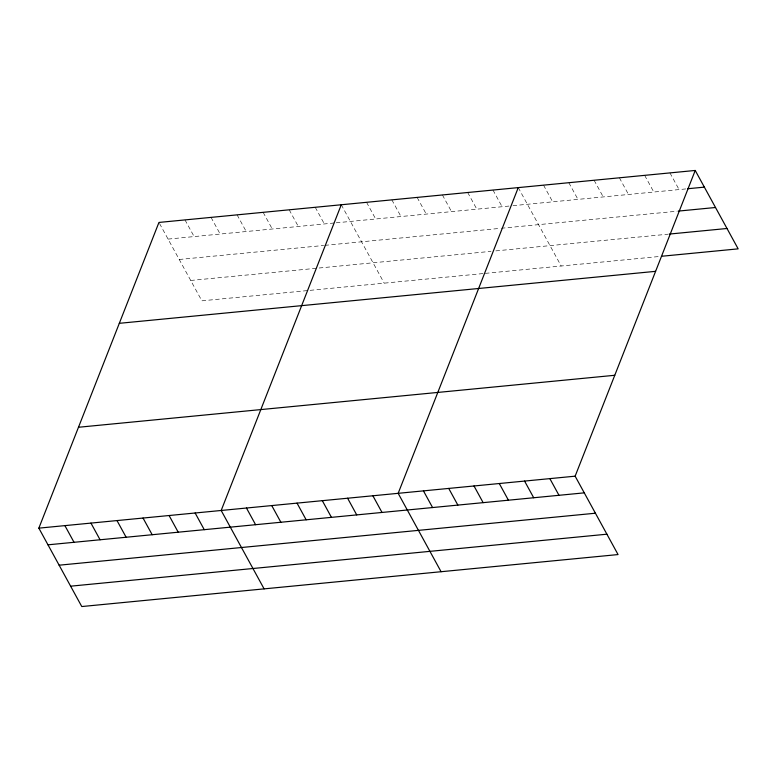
<?xml version="1.0" encoding="UTF-8"?>
<svg xmlns="http://www.w3.org/2000/svg" width="777" height="777" viewBox="0 0 777 777"><rect width="100%" height="100%" fill="white"/><g stroke="black" fill="none" stroke-linecap="round" stroke-linejoin="round"><path stroke-width="0.58" stroke-dasharray="3.88 2.91" d="M168.075 239.102L335.023 222.921M336.198 222.814L511.732 205.798M512.937 205.682L686.305 188.879M179.225 259.479L323.679 245.474M324.854 245.357L500.009 228.38M501.214 228.263L676.981 211.227M190.715 280.458L491.035 251.35M495.852 250.884L668.006 234.198M482.925 273.591L201.865 300.825L158.945 222.436M485.334 273.358L659.896 256.439M669.949 172.902L679.079 189.578M644.667 175.359L653.797 192.026M619.386 177.807L628.515 194.483M594.104 180.254L603.234 196.931M568.822 182.702L577.952 199.378M543.541 185.159L552.67 201.835M518.259 187.607L561.179 266.006M492.977 190.054L502.107 206.731M467.696 192.511L476.825 209.178M442.414 194.959L451.534 211.635M417.132 197.407L426.252 214.083M391.841 199.854L400.971 216.53M366.559 202.311L375.689 218.988M341.278 204.759L384.207 283.158M315.239 207.284L324.359 223.961M289.19 209.809L298.319 226.486M263.141 212.335L272.271 229.011M237.092 214.86L246.222 231.536M211.043 217.385L220.173 234.062M184.994 219.91L194.124 236.577"/><path stroke-width="1.17" d="M695.23 170.454L575.135 476.175L618.055 554.564L81.77 606.546L38.85 528.146L158.945 222.436L695.23 170.454L738.15 248.854L662.305 256.196M341.278 204.759L221.183 510.479L264.102 588.869M518.259 187.607L398.164 493.327L441.083 571.717M687.499 188.762L704.36 187.131M678.185 211.111L715.51 207.498M669.211 234.081L727 228.487M119.318 323.319L655.594 271.338M78.477 427.263L614.762 375.281M38.85 528.146L575.135 476.175M47.98 544.823L584.265 492.851M59.13 565.19L595.415 513.218M70.62 586.179L606.905 534.197M549.854 478.622L558.984 495.299M524.572 481.07L533.702 497.746M499.29 483.527L508.42 500.194M474.009 485.975L483.139 502.651M448.727 488.422L457.857 505.099M423.446 490.87L432.575 507.546M372.882 495.775L382.012 512.451M347.601 498.222L356.721 514.898M322.319 500.679L331.439 517.346M297.028 503.127L306.157 519.803M271.746 505.574L280.876 522.251M246.464 508.032L255.594 524.698M195.134 513.005L204.264 529.681M169.095 515.53L178.215 532.206M143.046 518.055L152.175 534.722M116.997 520.58L126.127 537.247M90.948 523.106L100.078 539.772M64.899 525.621L74.029 542.297"/></g></svg>
